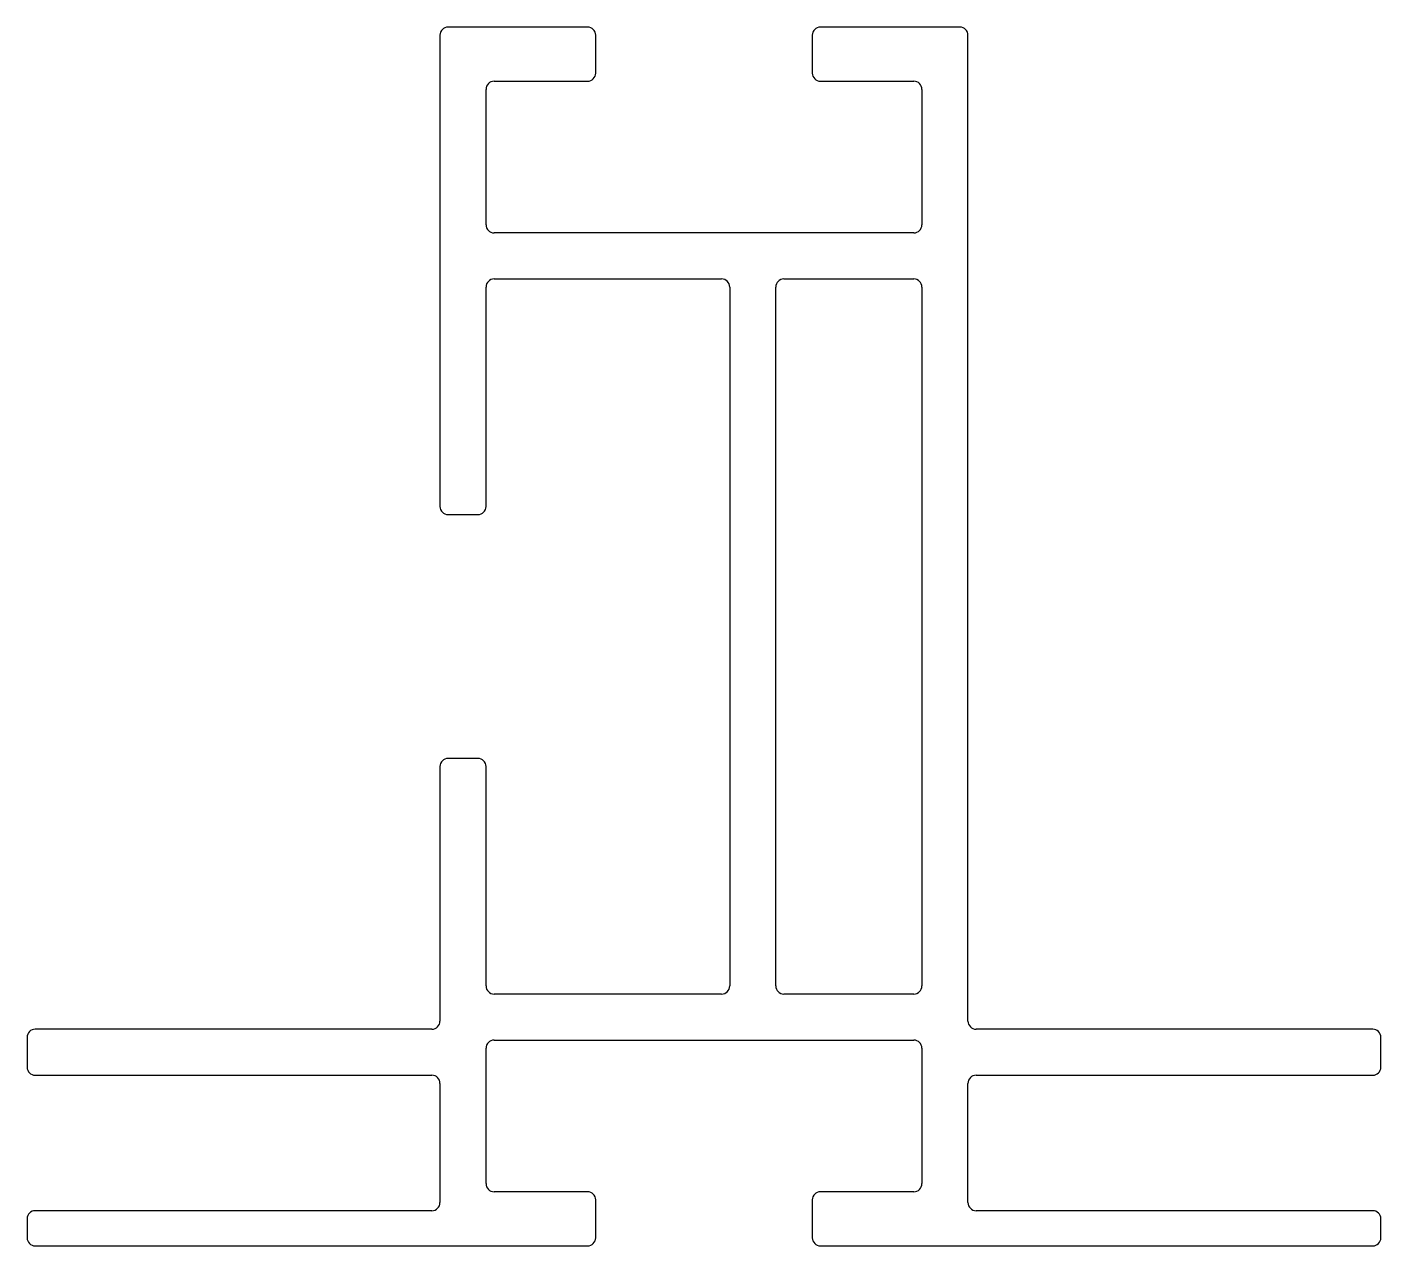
# Model space of a CAD drawing. Extents: x 2322.8 to 2372.8, y 1194.8 to 1239.8.
import ezdxf

# ---------------------------------------------------------------- set-up
doc = ezdxf.new("R2010")
doc.units = 0
doc.layers.get('0').update_dxf_attribs({"linetype": 'CONTINUOUS'})

msp = doc.modelspace()

# ---------------------------------------------------------------- linework, layer by layer
for p, q in [((2343.502, 1239.779), (2338.352, 1239.779)), ((2357.252, 1239.779), (2352.102, 1239.779)), ((2338.052, 1239.479), (2338.052, 1222.079)), ((2343.802, 1238.079), (2343.802, 1239.479)), ((2351.802, 1239.479), (2351.802, 1238.079)), ((2357.552, 1203.079), (2357.552, 1239.479)), ((2340.052, 1237.779), (2343.502, 1237.779)), ((2352.102, 1237.779), (2355.552, 1237.779)), ((2339.752, 1232.479), (2339.752, 1237.479)), ((2355.852, 1237.479), (2355.852, 1232.479)), ((2355.552, 1232.179), (2340.052, 1232.179)), ((2339.752, 1222.079), (2339.752, 1230.179)), ((2340.052, 1230.479), (2348.452, 1230.479)), ((2348.752, 1230.179), (2348.752, 1204.379)), ((2350.452, 1204.379), (2350.452, 1230.179)), ((2350.752, 1230.479), (2355.552, 1230.479)), ((2355.852, 1230.179), (2355.852, 1204.379)), ((2338.352, 1221.779), (2339.452, 1221.779)), ((2339.452, 1212.779), (2338.352, 1212.779)), ((2338.052, 1212.479), (2338.052, 1203.079)), ((2339.752, 1204.379), (2339.752, 1212.479)), ((2348.452, 1204.079), (2340.052, 1204.079)), ((2355.552, 1204.079), (2350.752, 1204.079)), ((2337.752, 1202.779), (2323.102, 1202.779)), ((2372.502, 1202.779), (2357.852, 1202.779)), ((2322.802, 1202.479), (2322.802, 1201.379)), ((2339.752, 1197.079), (2339.752, 1202.079)), ((2340.052, 1202.379), (2355.552, 1202.379)), ((2355.852, 1202.079), (2355.852, 1197.079)), ((2372.802, 1201.379), (2372.802, 1202.479)), ((2323.102, 1201.079), (2337.752, 1201.079)), ((2357.852, 1201.079), (2372.502, 1201.079)), ((2338.052, 1200.779), (2338.052, 1196.379)), ((2357.552, 1196.379), (2357.552, 1200.779)), ((2343.502, 1196.779), (2340.052, 1196.779)), ((2355.552, 1196.779), (2352.102, 1196.779)), ((2337.752, 1196.079), (2323.102, 1196.079)), ((2343.802, 1195.079), (2343.802, 1196.479)), ((2351.802, 1196.479), (2351.802, 1195.079)), ((2372.502, 1196.079), (2357.852, 1196.079)), ((2322.802, 1195.779), (2322.802, 1195.079)), ((2372.802, 1195.079), (2372.802, 1195.779)), ((2323.102, 1194.779), (2343.502, 1194.779)), ((2352.102, 1194.779), (2372.502, 1194.779))]:
    msp.add_line(p, q)
for centre, start, end in [((2338.352, 1239.479), 90, 180), ((2343.502, 1239.479), 0, 90), ((2352.102, 1239.479), 90, 180), ((2357.252, 1239.479), 0, 90), ((2343.502, 1238.079), 270, 0), ((2352.102, 1238.079), 180, 270), ((2340.052, 1237.479), 90, 180), ((2355.552, 1237.479), 0, 90), ((2340.052, 1232.479), 180, 270), ((2355.552, 1232.479), 270, 0), ((2340.052, 1230.179), 90, 180), ((2348.452, 1230.179), 0, 90), ((2350.752, 1230.179), 90, 180), ((2355.552, 1230.179), 0, 90), ((2338.352, 1222.079), 180, 270), ((2339.452, 1222.079), 270, 0), ((2338.352, 1212.479), 90, 180), ((2339.452, 1212.479), 0, 90), ((2340.052, 1204.379), 180, 270), ((2348.452, 1204.379), 270, 0), ((2350.752, 1204.379), 180, 270), ((2355.552, 1204.379), 270, 0), ((2337.752, 1203.079), 270, 0), ((2357.852, 1203.079), 180, 270), ((2323.102, 1202.479), 90, 180), ((2372.502, 1202.479), 0, 90), ((2340.052, 1202.079), 90, 180), ((2355.552, 1202.079), 0, 90), ((2323.102, 1201.379), 180, 270), ((2337.752, 1200.779), 0, 90), ((2357.852, 1200.779), 90, 180), ((2372.502, 1201.379), 270, 0), ((2340.052, 1197.079), 180, 270), ((2355.552, 1197.079), 270, 360), ((2343.502, 1196.479), 0, 90), ((2352.102, 1196.479), 90, 180), ((2323.102, 1195.779), 90, 180), ((2337.752, 1196.379), 270, 360), ((2357.852, 1196.379), 180, 270), ((2372.502, 1195.779), 0, 90), ((2323.102, 1195.079), 180, 270), ((2343.502, 1195.079), 270, 360), ((2352.102, 1195.079), 180, 270), ((2372.502, 1195.079), 270, 0)]:
    msp.add_arc(centre, 0.3, start, end)

doc.saveas('drawing.dxf')
